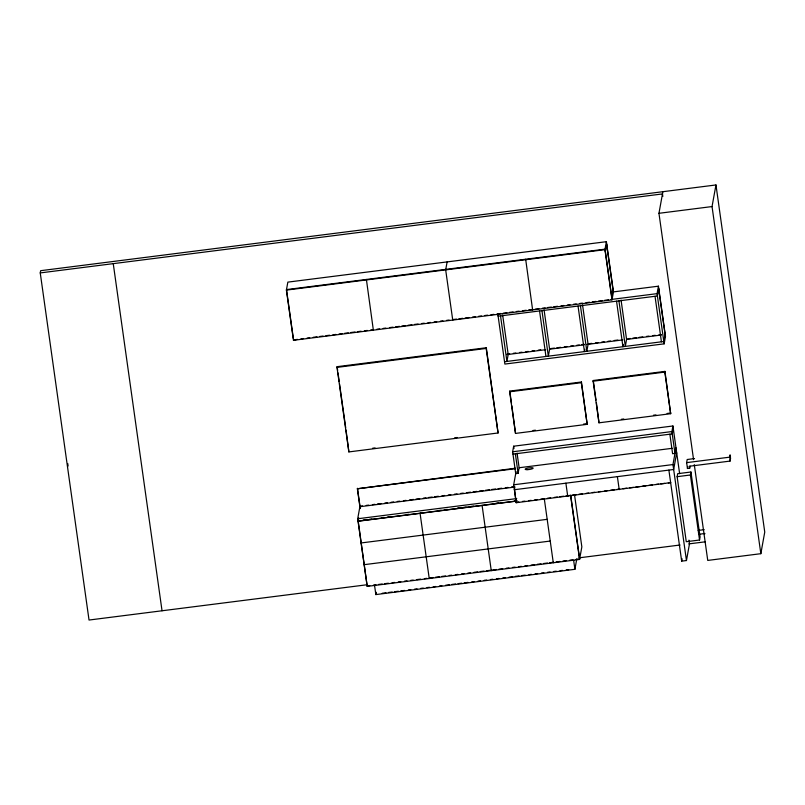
<?xml version="1.0" encoding="UTF-8"?>
<svg xmlns="http://www.w3.org/2000/svg" width="805" height="805" viewBox="0 0 805 805"><rect width="100%" height="100%" fill="white"/><g stroke="black" fill="none" stroke-linecap="round" stroke-linejoin="round"><path stroke-width="1.21" d="M704.747 533.433L698.67 534.409M367.1 584.742L89.033 620.041L40.25 272.915L40.653 270.691L715.967 184.959L764.75 532.085L760.836 553.689L707.746 560.421L694.282 464.626M286.399 290.102L287.848 282.122L606.386 241.691L613.45 291.893L612.001 299.863L293.463 340.304L286.399 290.102L604.947 249.661L606.386 241.691M293.463 340.304L297.287 339.328M337.003 367.382L337.124 366.678L486.311 347.74L498.064 432.979L348.877 451.917L337.003 367.382L486.18 348.444L486.311 347.74M366.396 279.456L373.359 330.161L373.45 329.658L370.692 330.01M348.877 451.917L346.039 430.081M514.184 487.136L359.885 506.717L357.37 488.776L515.482 468.208M574.559 495.045L581.844 546.887L579.57 559.435L367.211 586.392L357.702 518.762L359.976 506.214L362.471 505.902M358.658 517.685L358.034 521.107L515.824 501.072M358.145 520.734L358.054 521.238L516.84 501.072M361.193 542.449L361.103 542.952L547.189 519.336M364.242 564.174L364.152 564.677L550.238 541.051M367.211 586.392L358.124 520.604M576.783 558.942L574.901 569.306L375.844 594.583L376.267 592.279M447.117 261.907L445.678 269.876L452.732 320.078M498.567 313.89L498.144 316.204L657.413 295.988L658.772 288.522M525.665 259.23L532.628 309.935L532.719 309.432L528.724 309.945M509.656 391.794L509.786 391.099L581.452 381.993L587.177 424.316L515.512 433.412L509.656 391.794L581.331 382.697L581.452 381.993M515.512 433.412L511.849 405.78M517.062 453.114L519.114 467.745L518.108 473.32L515.713 473.632L512.644 451.776L513.66 446.201L672.93 425.986L679.631 473.692M491.352 570.141L491.261 570.644L482.104 505.49M668.311 482.93L670.796 482.608L516.216 502.723L513.691 484.781L516.075 471.639M514.898 486.904L514.385 489.722L673.664 469.496L676.693 452.772M516.216 502.723L514.476 489.219M584.863 349.259L584.44 351.584L578.04 306.061M605.37 251.502L606.718 244.026M553.377 562.272L553.287 562.765L544.301 498.818M567.807 495.689L567.716 496.192L565.885 483.181M593.144 381.198L593.265 380.493L664.94 371.397L670.666 413.71L598.99 422.816L593.144 381.198L664.819 372.091L664.94 371.397M611.76 297.015L613.118 289.548M598.99 422.816L596.364 402.53M623.352 344.379L622.929 346.703L616.539 301.181M693.578 459.645L658.953 213.305L662.877 191.701M619.307 489.148L619.216 489.651L617.385 476.641M497.812 313.87L504.866 364.071L664.145 343.846L657.081 293.644L658.44 286.178L612.404 292.024M665.172 334.035L663.813 341.511L504.544 361.727M664.145 343.846L665.494 336.379L658.44 286.178M760.836 553.689L712.043 206.563L715.967 184.959M669.861 434.207L672.598 453.708L674.993 453.406L671.913 431.561L672.93 425.986M673.262 428.32L672.245 433.895L512.976 454.121M668.885 470.11L681.674 561.145L686.454 560.542L672.97 464.555L675.999 447.832M677.126 476.681L677.669 473.692L690.942 472.012L700.078 537.036L699.535 540.024L686.263 541.705L677.126 476.681L690.398 474.99L690.942 472.012M690.076 466.115L689.694 468.198L687.45 468.48L686.635 462.634L687.198 459.504L694.544 458.578M687.45 468.48L687.832 466.397M681.674 561.145L682.107 558.761M686.454 560.542L689.493 543.818L688.969 540.125M689.694 468.198L689.422 466.246L730.055 461.084L729.883 455.107M730.055 461.084L730.618 457.965M40.25 272.915L662.475 193.925L662.817 196.42M658.953 213.305L712.043 206.563M300.929 338.865L303.505 338.533M307.067 338.08L309.724 337.748M313.215 337.305L316.908 336.832M319.676 336.48L323.047 336.057M325.904 335.695L329.637 335.222M332.888 334.81L335.856 334.427M339.036 334.025L342.075 333.642M344.57 333.32L348.303 332.847M350.789 332.535L355.015 331.992M357.47 331.68L361.153 331.217M364.474 330.795L367.301 330.432M376.921 329.215L379.648 328.873M383.14 328.43L385.857 328.078M389.57 327.605L393.092 327.162M395.587 326.85L399.491 326.347M401.806 326.055L405.69 325.562M408.024 325.27L411.898 324.777M414.374 324.455L418.097 323.992M421.709 323.529L424.295 323.197M427.938 322.735L430.494 322.413M434.157 321.95L436.702 321.628M440.375 321.155L442.901 320.843M446.594 320.37L449.099 320.048M452.823 319.575L456.556 319.102M458.971 318.8L462.774 318.317M465.109 318.015L468.993 317.522M472.485 317.079L475.222 316.737M478.633 316.305L481.44 315.942M484.781 315.52L487.659 315.158M490.929 314.745L493.878 314.363M497.077 313.96L500.76 313.497M503.216 313.185L506.909 312.712M509.364 312.4L513.057 311.938M516.277 311.525L519.195 311.153M522.505 310.73L526.239 310.257M535.144 309.13L538.917 308.647M542.409 308.204L545.126 307.862M547.39 307.57L551.324 307.077M553.8 306.755L557.543 306.282M561.075 305.84L563.762 305.498M567.294 305.045L569.98 304.703M573.522 304.26L576.209 303.918M579.741 303.465L582.428 303.123M585.96 302.68L589.693 302.207M592.379 301.865L595.972 301.402M598.407 301.1L602.341 300.597M604.625 300.305L608.56 299.812M611.045 299.49L657.081 293.644M507.14 354.099L509.625 353.787M513.359 353.315L515.854 352.993M519.587 352.52L522.073 352.208M525.806 351.735L528.291 351.413M532.025 350.94L534.51 350.628M538.243 350.155L540.739 349.833M550.69 348.575L554.424 348.102M556.909 347.78L560.642 347.307M564.375 346.834L566.871 346.522M570.604 346.039L573.09 345.727M576.823 345.254L579.308 344.943M581.794 344.621L584.289 344.309M589.26 343.675L591.756 343.363M595.489 342.89L597.974 342.568M601.707 342.095L604.193 341.783M607.926 341.31L610.421 340.988M614.155 340.515L617.888 340.042M627.84 338.774L630.325 338.462M632.811 338.15L636.544 337.667M639.039 337.355L642.772 336.882M646.506 336.41L648.991 336.098M652.724 335.615L655.21 335.303M658.943 334.83L661.438 334.518M507.049 354.603L545.619 349.702M549.352 349.229L584.199 344.812M586.684 344.49L622.768 339.911M626.501 339.438L661.348 335.011M372.624 448.224L375.11 447.902M454.674 437.799L457.17 437.487M532.93 430.514L535.406 430.202M583.595 424.084L587.308 423.611M621.359 419.294L623.835 418.982M653.489 415.209L655.964 414.897M667.083 413.488L670.786 413.015M512.644 451.776L671.913 431.561M519.215 467.735L672.266 448.305M357.37 488.776L515.391 468.711M686.635 462.634L729.501 457.19M513.691 484.781L672.97 464.555M366.195 505.429L368.69 505.117M372.403 504.644L374.909 504.322M377.374 504.011L381.127 503.538M384.83 503.065L387.356 502.743M391.039 502.28L393.575 501.958M397.247 501.485L399.793 501.163M403.466 500.7L406.022 500.378M409.675 499.905L413.488 499.422M415.974 499.11L419.707 498.637M423.339 498.174L425.925 497.842M428.31 497.54L432.144 497.057M434.529 496.755L438.373 496.262M441.975 495.81L444.591 495.478M448.194 495.025L450.81 494.693M454.402 494.23L457.039 493.898M460.621 493.445L463.257 493.113M466.83 492.65L470.553 492.177M473.209 491.845L476.771 491.392M479.257 491.08L483.161 490.577M485.465 490.285L489.39 489.792M491.674 489.5L495.608 488.997M498.094 488.685L501.827 488.212M505.349 487.77L508.056 487.417M511.557 486.975L514.274 486.633M357.702 518.762L516.74 498.577M363.105 520.1L365.581 519.788M369.304 519.316L371.789 519.004M381.711 517.736L384.196 517.424M387.919 516.951L390.395 516.639M406.525 514.586L409 514.274M422.645 512.544L420.079 513.359L429.236 578.523M438.775 510.491L441.261 510.179M444.984 509.706L447.459 509.394M457.381 508.136L459.866 507.814M463.589 507.341L466.065 507.029M471.036 506.405L473.511 506.083M495.84 503.256L498.325 502.934M514.455 500.891L516.931 500.569M516.307 502.219L518.762 501.907M522.435 501.445L524.93 501.133M528.573 500.67L531.159 500.338M534.701 499.885L537.398 499.543M540.829 499.11L544.512 498.647M547.37 498.275L550.64 497.862M554.313 497.399L557.342 497.017M559.837 496.695L563.581 496.222M566.076 495.91L569.809 495.427M572.305 495.115L576.39 494.592M578.845 494.28L582.518 493.817M586.02 493.374L588.646 493.042M592.259 492.58L594.784 492.258M598.457 491.795L600.983 491.473M604.585 491.02L607.212 490.678M610.723 490.235L614.396 489.772M616.851 489.46L619.679 489.098M622.979 488.685L626.662 488.212M629.661 487.83L633.394 487.357M635.89 487.045L639.633 486.572M642.601 486.19L645.862 485.777M648.729 485.415L652.412 484.942M655.844 484.509L658.54 484.167M660.825 483.875L664.668 483.392M698.187 530.425L704.214 529.66M579.077 557.835L680.084 545.005M688.808 543.898L705.019 541.846M367.301 585.889L369.777 585.577M373.419 585.114L375.985 584.792M378.39 584.48L382.184 583.997M384.609 583.695L388.392 583.212M392.065 582.75L394.591 582.428M398.274 581.955L400.789 581.643M404.492 581.17L406.998 580.848M410.711 580.385L413.196 580.063M416.92 579.59L420.643 579.117M424.366 578.644L426.871 578.332M429.327 578.02L433.08 577.537M435.525 577.225L439.299 576.752M441.734 576.44L445.517 575.957M449.18 575.495L451.726 575.173M455.378 574.71L457.944 574.388M461.577 573.925L464.153 573.593M467.786 573.13L470.372 572.808M473.984 572.345L477.707 571.872M480.193 571.56L484.047 571.067M486.391 570.775L490.265 570.282M492.59 569.98L496.474 569.497M498.959 569.175L502.692 568.702M506.244 568.25L508.911 567.917M512.443 567.465L515.12 567.123M518.641 566.68L521.338 566.338M524.85 565.895L527.547 565.543M531.048 565.1L534.772 564.627M537.257 564.315L540.98 563.842M543.456 563.53L547.44 563.027M549.664 562.745L553.659 562.232M556.144 561.92L559.867 561.447M562.937 561.055L566.086 560.652M569.809 560.179L572.496 559.837M576.078 559.384L578.463 559.083M382.224 593.275L385.947 592.802M388.433 592.49L392.166 592.017M394.651 591.705L398.384 591.232M400.87 590.91L404.603 590.437M408.326 589.964L410.812 589.652M414.545 589.18L417.03 588.858M420.763 588.385L423.249 588.073M426.982 587.6L429.468 587.278M433.191 586.805L435.686 586.493M439.409 586.02L441.895 585.708M445.628 585.235L449.361 584.752M451.847 584.44L455.57 583.967M458.065 583.655L461.788 583.182M464.274 582.86L468.007 582.387M471.74 581.914L474.226 581.602M477.949 581.13L480.444 580.808M484.167 580.335L486.653 580.023M490.386 579.55L492.871 579.228M496.605 578.755L499.09 578.443M502.823 577.97L505.309 577.658M509.032 577.185L512.765 576.712M515.25 576.39L518.984 575.917M521.469 575.605L525.202 575.132M528.925 574.659L531.411 574.337M535.144 573.864L537.629 573.552M541.363 573.08L543.848 572.758M547.581 572.285L550.067 571.973M553.79 571.5L556.285 571.188M560.008 570.715L562.494 570.393M566.227 569.92L568.712 569.608M704.707 533.645L704.657 534.027M730.205 455.036L730.477 456.988M690.398 474.99L699.535 540.024M658.681 289.025L665.081 334.538M655.029 296.29L661.428 341.813M664.819 372.091L670.666 413.71M621.058 300.054L626.582 339.428L625.324 346.392L618.924 300.879M606.628 244.529L613.028 290.052M612.092 299.359L605.038 249.158L286.489 289.599L293.372 338.573M604.947 249.661L612.001 299.863M593.265 380.493L596.022 400.085M582.558 304.944L588.093 344.309L586.835 351.282L580.435 305.759M581.331 382.697L587.177 424.316M570.675 495.005L579.66 558.932M570.584 495.508L579.57 559.435M544.069 309.834L549.604 349.199L548.336 356.172L541.946 310.65M539.551 310.951L545.951 356.474M573.603 560.059L574.901 569.306M502.662 315.087L508.197 354.462L506.929 361.425L500.529 315.902M509.786 391.099L511.507 403.335M515.361 453.819L518.108 473.32M513.66 446.201L513.982 448.546M486.18 348.444L498.064 432.979M374.546 585.326L375.844 594.583M357.46 488.273L360.308 508.559M337.124 366.678L337.647 370.411M337.999 372.896L339.217 381.6M339.569 384.086L345.687 427.596M113.253 263.648L162.036 610.774M67.761 463.529L68.103 466.025M527.044 469.667A4.025 0.805 -8 0 0 533.152 468.188A4.025 0.805 -8 0 0 527.315 468.218A4.025 0.805 -8 0 0 527.044 469.667"/></g></svg>
